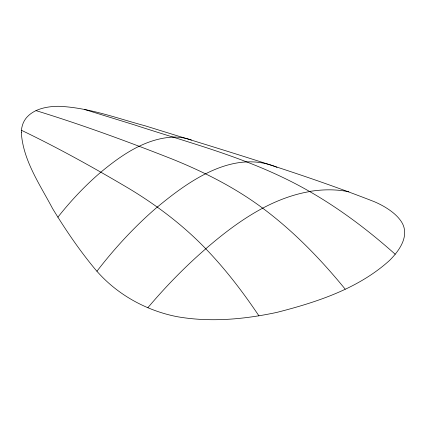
<?xml version="1.0" encoding="UTF-8"?>
<svg xmlns="http://www.w3.org/2000/svg" width="426" height="426" viewBox="0 0 426 426"><rect width="100%" height="100%" fill="white"/><g stroke="black" fill="none" stroke-linecap="round" stroke-linejoin="round"><path stroke-width="0.64" d="M21.444 130.287C58.208 147.939 93.896 167.775 128.982 188.542C156.906 205.38 183.143 225.237 205.779 248.773C223.41 233.501 242.069 219.198 262.688 208.176C293.684 231.275 320.778 259.226 345.166 289.121M157.279 207.116C189.245 180.597 233.661 148.903 277.001 167.327M172.993 137.097C145.367 138.466 121.431 155.107 100.834 172.189A214.837 123.891 -60 0 0 57.883 217.185M84.657 109.498L134.323 124.861C183.899 141.123 234.817 154.452 282.049 177.078C323.51 196.69 361.056 223.778 395.195 254.237M36.002 110.622C82.101 124.802 127.433 141.427 172.301 159.106C204.139 171.971 235.072 187.626 262.688 208.176M205.779 248.773C225.615 269.349 243.022 292.14 258.928 315.852M309.691 191.455A248.092 143.211 -60 0 1 348.883 191.78M262.688 208.165A227.521 131.336 -60 0 1 309.659 191.578M173.02 137.034A137.683 79.476 -60 0 1 191.466 140.042M147.902 307.663A366.19 211.568 -60 0 1 205.785 248.795M96.936 271.234A288.695 166.593 -60 0 1 157.269 207.073M21.316 132.395C22.951 160.298 39.964 184.575 52.606 208.607C65.471 229.726 79.428 250.27 95.248 269.301C115.009 292.79 142.843 308.919 172.668 315.746A93.305 53.868 0 0 0 178.366 316.896C211.046 322.423 244.662 319.271 276.879 312.391C316.901 302.156 358.399 288.658 389.566 260.419A139.574 80.583 0 0 0 394.258 255.36C401.068 247.399 407.474 236.334 403.406 225.642A54.8 31.636 0 0 0 401.122 221.302C397.123 215.38 391.313 210.955 385.28 207.265A86.989 50.225 0 0 0 374.268 201.674C299.409 172.397 222.084 149.814 145.388 125.888C116.836 118.215 88.454 107.459 58.618 106.292A41.503 23.962 0 0 0 52.206 106.591C43.234 107.416 33.792 110.004 27.381 116.708A41.125 23.744 0 0 0 25.709 118.678C22.727 122.587 21.428 127.539 21.316 132.395"/></g></svg>
